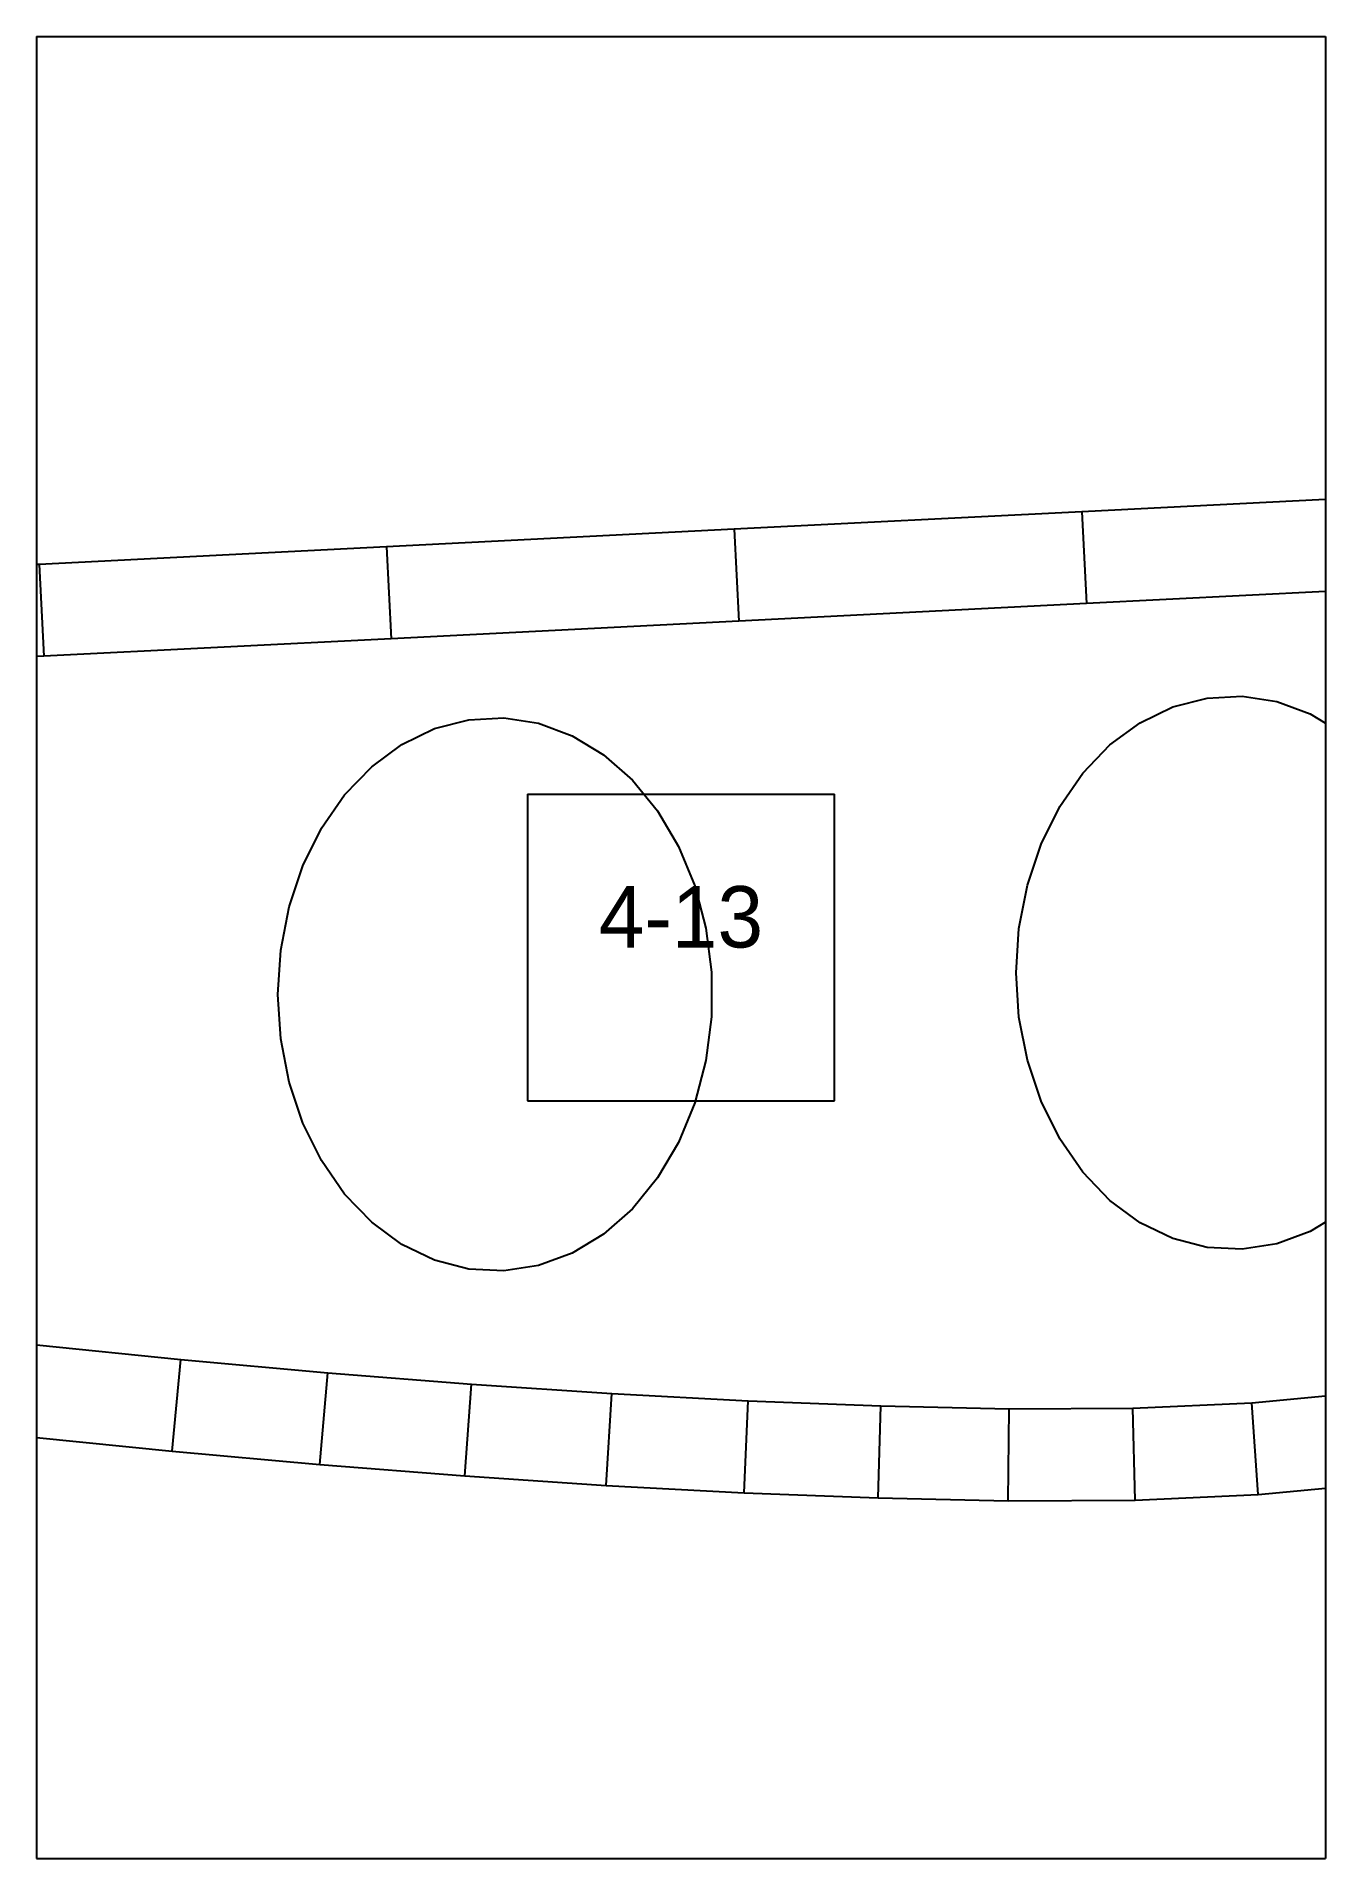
# Paper-space layout 'Plan 4-13' of a CAD drawing. Header units: metres, sheet in millimetres. Extents: x 0 to 210, y 0 to 297.
# The model-space entities are those that its viewports show. They can reach past a viewport. Long polylines and large blocks are cut down to what shows.
import ezdxf
from ezdxf.enums import TextEntityAlignment as Align

# ---------------------------------------------------------------- set-up
doc = ezdxf.new("R2010")
doc.units = ezdxf.units.M
for name, color, linetype in [('default', 7, 'Continuous'), ('TEXTLAYER', 7, 'Continuous'), ('VIEWPORTS', 7, 'Continuous')]:
    doc.layers.add(name, color=color, linetype=linetype)

msp = doc.modelspace()

# ---------------------------------------------------------------- linework, layer by layer
at = {"color": 9}
for p, q in [((2520, -594), (2520, -891)), ((2520, -594), (2520, -891)), ((2730, -594), (2730, -891)), ((2730, -594), (2730, -891)), ((2310, -891), (2520, -891)), ((2310, -891), (2520, -891)), ((2520, -891), (2730, -891)), ((2520, -891), (2520, -1188)), ((2520, -891), (2730, -891)), ((2520, -891), (2520, -1188)), ((2730, -891), (2940, -891)), ((2730, -891), (2730, -1188)), ((2730, -891), (2940, -891)), ((2730, -891), (2730, -1188)), ((2600, -1014.5), (2650, -1014.5)), ((2600, -1014.5), (2600, -1064.5)), ((2650, -1064.5), (2650, -1014.5)), ((2600, -1064.5), (2650, -1064.5)), ((2310, -1188), (2520, -1188)), ((2310, -1188), (2520, -1188)), ((2520, -1188), (2730, -1188)), ((2520, -1188), (2520, -1485)), ((2520, -1188), (2730, -1188)), ((2520, -1188), (2520, -1485)), ((2730, -1188), (2940, -1188)), ((2730, -1188), (2730, -1485)), ((2730, -1188), (2940, -1188)), ((2730, -1188), (2730, -1485))]:
    msp.add_line(p, q, dxfattribs=at)
at = {"layer": 'default', "color": 7, "linetype": 'Continuous'}
for p, q in [((2746.92, -965.61), (2690.29, -968.47)), ((2690.29, -968.47), (2633.67, -971.33)), ((2690.29, -968.47), (2691.05, -983.45)), ((2633.67, -971.33), (2577.05, -974.19)), ((2633.67, -971.33), (2634.43, -986.31)), ((2520.42, -977.05), (2463.8, -979.91)), ((2577.05, -974.19), (2520.42, -977.05)), ((2520.42, -977.05), (2521.18, -992.03)), ((2577.05, -974.19), (2577.8, -989.17)), ((2747.68, -980.59), (2691.05, -983.45)), ((2691.05, -983.45), (2634.43, -986.31)), ((2634.43, -986.31), (2577.8, -989.17)), ((2577.8, -989.17), (2521.18, -992.03)), ((2521.18, -992.03), (2464.55, -994.89)), ((2699.81, -1002.86), (2705.14, -1000.29)), ((2705.14, -1000.29), (2710.72, -998.84)), ((2710.72, -998.84), (2716.4, -998.55)), ((2716.4, -998.55), (2722.06, -999.42)), ((2722.06, -999.42), (2727.52, -1001.44)), ((2579.54, -1006.4), (2584.86, -1003.83)), ((2584.86, -1003.83), (2590.44, -1002.38)), ((2590.44, -1002.38), (2596.13, -1002.08)), ((2596.13, -1002.08), (2601.78, -1002.96)), ((2601.78, -1002.96), (2607.25, -1004.98)), ((2694.88, -1006.49), (2699.81, -1002.86)), ((2727.52, -1001.44), (2732.67, -1004.55)), ((2574.61, -1010.03), (2579.54, -1006.4)), ((2607.25, -1004.98), (2612.39, -1008.09)), ((2690.47, -1011.08), (2694.88, -1006.49)), ((2612.39, -1008.09), (2617.08, -1012.21)), ((2570.2, -1014.62), (2574.61, -1010.03)), ((2617.08, -1012.21), (2621.18, -1017.24)), ((2686.7, -1016.52), (2690.47, -1011.08)), ((2566.43, -1020.05), (2570.2, -1014.62)), ((2621.18, -1017.24), (2624.6, -1023.04)), ((2683.66, -1022.65), (2686.7, -1016.52)), ((2563.38, -1026.19), (2566.43, -1020.05)), ((2624.6, -1023.04), (2627.25, -1029.47)), ((2681.43, -1029.33), (2683.66, -1022.65)), ((2561.15, -1032.87), (2563.38, -1026.19)), ((2627.25, -1029.47), (2629.05, -1036.36)), ((2680.06, -1036.38), (2681.43, -1029.33)), ((2559.79, -1039.91), (2561.15, -1032.87)), ((2629.05, -1036.36), (2629.97, -1043.52)), ((2679.6, -1043.61), (2680.06, -1036.38)), ((2559.33, -1047.15), (2559.79, -1039.91)), ((2629.97, -1043.52), (2629.97, -1050.78)), ((2680.06, -1050.85), (2679.6, -1043.61)), ((2559.79, -1054.38), (2559.33, -1047.15)), ((2629.97, -1050.78), (2629.05, -1057.94)), ((2681.43, -1057.89), (2680.06, -1050.85)), ((2561.15, -1061.43), (2559.79, -1054.38)), ((2629.05, -1057.94), (2627.25, -1064.83)), ((2683.66, -1064.57), (2681.43, -1057.89)), ((2563.38, -1068.11), (2561.15, -1061.43)), ((2627.25, -1064.83), (2624.6, -1071.26)), ((2686.7, -1070.71), (2683.66, -1064.57)), ((2566.43, -1074.24), (2563.38, -1068.11)), ((2624.6, -1071.26), (2621.18, -1077.06)), ((2690.47, -1076.14), (2686.7, -1070.71)), ((2570.2, -1079.68), (2566.43, -1074.24)), ((2621.18, -1077.06), (2617.08, -1082.09)), ((2694.88, -1080.73), (2690.47, -1076.14)), ((2574.61, -1084.27), (2570.2, -1079.68)), ((2699.81, -1084.36), (2694.88, -1080.73)), ((2617.08, -1082.09), (2612.39, -1086.21)), ((2732.67, -1082.67), (2727.52, -1085.78)), ((2579.54, -1087.9), (2574.61, -1084.27)), ((2612.39, -1086.21), (2607.25, -1089.32)), ((2705.14, -1086.93), (2699.81, -1084.36)), ((2710.72, -1088.39), (2705.14, -1086.93)), ((2727.52, -1085.78), (2722.06, -1087.8)), ((2584.86, -1090.47), (2579.54, -1087.9)), ((2607.25, -1089.32), (2601.78, -1091.34)), ((2716.4, -1088.68), (2710.72, -1088.39)), ((2722.06, -1087.8), (2716.4, -1088.68)), ((2590.44, -1091.92), (2584.86, -1090.47)), ((2596.13, -1092.22), (2590.44, -1091.92)), ((2601.78, -1091.34), (2596.13, -1092.22)), ((2494.33, -1101.44), (2519.13, -1104.19)), ((2517.55, -1119.11), (2519.13, -1104.19)), ((2519.13, -1104.19), (2543.52, -1106.65)), ((2542.09, -1121.58), (2543.52, -1106.65)), ((2543.52, -1106.65), (2567.45, -1108.82)), ((2566.18, -1123.76), (2567.45, -1108.82)), ((2567.45, -1108.82), (2590.86, -1110.68)), ((2589.77, -1125.64), (2590.86, -1110.68)), ((2590.86, -1110.68), (2613.71, -1112.19)), ((2612.81, -1127.17), (2613.71, -1112.19)), ((2613.71, -1112.19), (2635.96, -1113.39)), ((2635.27, -1128.37), (2635.96, -1113.39)), ((2635.96, -1113.39), (2657.55, -1114.22)), ((2698.61, -1114.57), (2717.99, -1113.71)), ((2717.99, -1113.71), (2736.55, -1111.94)), ((2719.03, -1128.67), (2717.99, -1113.71)), ((2657.1, -1129.21), (2657.55, -1114.22)), ((2657.55, -1114.22), (2678.45, -1114.67)), ((2678.32, -1129.67), (2678.45, -1114.67)), ((2678.45, -1114.67), (2698.61, -1114.57)), ((2698.98, -1129.57), (2698.61, -1114.57)), ((2517.55, -1119.11), (2542.09, -1121.58)), ((2542.09, -1121.58), (2566.18, -1123.76)), ((2566.18, -1123.76), (2589.77, -1125.64)), ((2589.77, -1125.64), (2612.81, -1127.17)), ((2612.81, -1127.17), (2635.27, -1128.37)), ((2635.27, -1128.37), (2657.1, -1129.21)), ((2719.03, -1128.67), (2738.36, -1126.83)), ((2657.1, -1129.21), (2678.32, -1129.67)), ((2678.32, -1129.67), (2698.98, -1129.57)), ((2698.98, -1129.57), (2719.03, -1128.67))]:
    msp.add_line(p, q, dxfattribs=at)

# ---------------------------------------------------------------- texts
at = {"layer": 'TEXTLAYER', "color": 1}
msp.add_text('4-13', height=10, dxfattribs=at).set_placement((2625, -1039.5), align=Align.CENTER)

psp = doc.layouts.new('Plan 4-13')

# ---------------------------------------------------------------- viewports
at = {"layer": 'VIEWPORTS'}
psp.add_viewport(center=(105, 148.5), size=(210, 297), view_center_point=(2625, -1039.5), view_height=297, dxfattribs=at)

doc.saveas('drawing.dxf')
